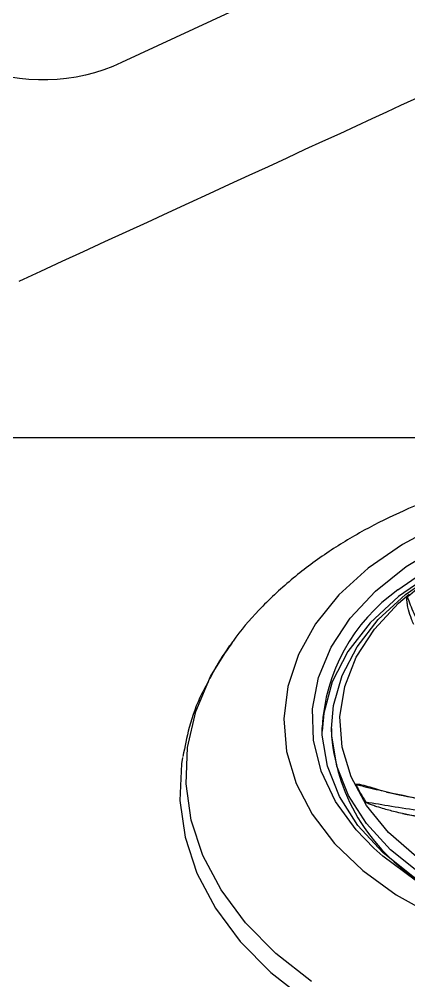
# Model space of a CAD drawing. Header units: inches. Extents: x 2 to 86, y -22 to 129.
# Drawn here: x 40.074 to 40.879, y 40.636 to 42.623 of the extents above; entities that cross this region are included whole.
import ezdxf

# ---------------------------------------------------------------- set-up
doc = ezdxf.new("R2010")
doc.units = ezdxf.units.IN
doc.header["$MEASUREMENT"] = 0
doc.layers.add('BDIM_CYAN', color=4, linetype='Continuous')

# ---------------------------------------------------------------- blocks, each defined once
blk = doc.blocks.new('2026 RHYTHM')
at = {"layer": 'BDIM_CYAN', "color": 3}
blk.add_line((36.4518, 40.773), (47.6302, 40.773), dxfattribs=at)
at = {"layer": 'BDIM_CYAN'}
for p, q in [((38.1376, 40.3449), (38.1212, 40.3214)), ((38.3466, 40.1716), (38.3466, 40.1557)), ((38.6082, 39.9701), (38.4929, 39.9957))]:
    blk.add_line(p, q, dxfattribs=at)
at = {"layer": 'BDIM_CYAN', "flags": 128}
for points in [[(38.4219, 40.5027), (38.3616, 40.4476), (38.3133, 40.3879), (38.2778, 40.3245), (38.2558, 40.2587), (38.2476, 40.1916), (38.2534, 40.1244), (38.2731, 40.0582), (38.3064, 39.9944), (38.3525, 39.934), (38.4108, 39.878), (38.4802, 39.8276), (38.5594, 39.7836)], [(38.5737, 40.595), (38.493, 40.5521), (38.4219, 40.5027)], [(38.4336, 39.9244), (38.3973, 39.9621), (38.3545, 40.021), (38.3248, 40.0832), (38.3089, 40.1475), (38.307, 40.2125), (38.3193, 40.2771), (38.3454, 40.34), (38.3848, 40.3999), (38.4369, 40.4557), (38.5005, 40.5063), (38.5745, 40.5507)], [(38.4836, 40.4583), (38.5522, 40.5055), (38.6306, 40.546), (38.7171, 40.5789), (38.8101, 40.6035), (38.9075, 40.6194), (39.0075, 40.6262), (39.108, 40.6238), (39.2069, 40.6123), (39.3023, 40.5918), (39.3921, 40.5627), (39.4746, 40.5258), (39.5481, 40.4817), (39.6111, 40.4313), (39.6623, 40.3757), (39.7006, 40.3159), (39.7253, 40.2533), (39.7359, 40.189), (39.7364, 40.1734)], [(38.3466, 40.1715), (38.3506, 40.2193), (38.3681, 40.2811), (38.3991, 40.3407), (38.443, 40.3969), (38.4989, 40.4484), (38.5656, 40.4943), (38.6418, 40.5337), (38.7259, 40.5657), (38.7352, 40.5686)], [(38.6359, 40.5336), (38.5552, 40.4925), (38.4847, 40.4444), (38.4259, 40.3902), (38.3799, 40.3311), (38.3478, 40.2683), (38.3303, 40.2032), (38.327, 40.1661)], [(39.5488, 39.9116), (39.4816, 39.8661), (39.4049, 39.8274), (39.3202, 39.7963), (39.2294, 39.7734), (39.1344, 39.7592), (39.0371, 39.7541), (38.9398, 39.7582), (38.8444, 39.7713), (38.753, 39.7933), (38.6675, 39.8235), (38.5898, 39.8614), (38.5216, 39.9062), (38.4641, 39.9569), (38.4188, 40.0124), (38.3866, 40.0716), (38.3681, 40.1332), (38.3637, 40.1958), (38.3736, 40.2582), (38.3975, 40.319), (38.4349, 40.3769), (38.485, 40.4307), (38.5067, 40.4494)], [(38.3051, 39.6485), (38.2313, 39.7067), (38.1687, 39.7702), (38.1182, 39.8379), (38.0806, 39.909), (38.0563, 39.9825), (38.0457, 40.0573), (38.049, 40.1324), (38.066, 40.2068), (38.0966, 40.2793), (38.1363, 40.3434)], [(38.7066, 39.7716), (38.6711, 39.7843), (38.5886, 39.8212), (38.5151, 39.8653), (38.4522, 39.9157), (38.401, 39.9713), (38.3626, 40.0311), (38.3379, 40.0937), (38.3273, 40.158), (38.3269, 40.1735)], [(39.7167, 40.1717), (39.7126, 40.1239), (39.6951, 40.0621), (39.6641, 40.0025), (39.6203, 39.9464), (39.5644, 39.8948), (39.4977, 39.8489), (39.4215, 39.8095), (39.3374, 39.7776), (39.247, 39.7536), (39.1523, 39.7382), (39.0551, 39.7315), (38.9574, 39.7339), (38.8612, 39.7451), (38.7686, 39.765), (38.6812, 39.7932), (38.601, 39.8292), (38.5296, 39.872), (38.4684, 39.921), (38.4186, 39.9751), (38.3813, 40.0332), (38.3573, 40.0941), (38.347, 40.1565), (38.3466, 40.1715)], [(38.0382, 40.1118), (38.0362, 40.0988), (38.0329, 40.0227), (38.0437, 39.9469), (38.0683, 39.8725), (38.1064, 39.8005), (38.1575, 39.7318), (38.2209, 39.6676), (38.2957, 39.6086)], [(39.5564, 39.8665), (39.527, 39.8477), (39.4484, 39.8067), (39.3616, 39.7732), (39.2685, 39.7477), (39.1707, 39.7308), (39.0703, 39.7228), (38.9691, 39.7239), (38.8691, 39.734), (38.7722, 39.753), (38.6804, 39.7804), (38.5955, 39.8158), (38.519, 39.8585), (38.4526, 39.9075), (38.4336, 39.9244)]]:
    blk.add_lwpolyline(points, dxfattribs=at)
at = {"layer": 'BDIM_CYAN'}
for centre, radius, start, end in [((38.8567, 40.0218), 0.5502, 124.8457, 129.9438), ((38.6995, 40.154), 0.3731, 125.3631, 177.0099), ((38.7422, 40.1906), 0.3972, 185.0454, 239.9725), ((38.7075, 40.2075), 0.3459, 205.9659, 212.9138)]:
    blk.add_arc(centre, radius, start, end, dxfattribs=at)
at = {"layer": 'BDIM_CYAN', "color": 3}
for points, knots in [([(55.2321, 42.0154), (54.8115, 42.1832), (54.4599, 42.3234), (54.4599, 42.3234), (54.2995, 42.3882), (54.1209, 42.3836), (53.9636, 42.3107), (53.9636, 42.3107), (52.1823, 41.4706), (52.1823, 41.4706), (52.0852, 41.4256), (51.975, 41.4228), (51.8759, 41.4627), (51.8759, 41.4627), (49.6949, 42.3428), (49.6949, 42.3428), (49.5345, 42.4075), (49.3559, 42.4029), (49.1986, 42.33), (49.1986, 42.33), (47.4238, 41.5074), (47.4238, 41.5074), (47.3267, 41.4624), (47.2164, 41.4596), (47.1174, 41.4995), (47.1174, 41.4995), (44.9415, 42.3675), (44.9415, 42.3675), (44.781, 42.4322), (44.6024, 42.4277), (44.4452, 42.3548), (44.4452, 42.3548), (42.6712, 41.511), (42.6712, 41.511), (42.5741, 41.466), (42.4638, 41.4631), (42.3648, 41.5031), (42.3648, 41.5031), (40.1837, 42.3831), (40.1837, 42.3831), (40.0233, 42.4479), (39.8447, 42.4433), (39.6874, 42.3704), (39.6874, 42.3704), (37.9126, 41.5478), (37.9126, 41.5478), (37.8155, 41.5028), (37.7053, 41.4999), (37.6062, 41.5399), (37.6062, 41.5399), (35.4303, 42.4079), (35.4303, 42.4079), (35.2699, 42.4726), (35.0913, 42.468), (34.934, 42.3951), (34.934, 42.3951), (33.1528, 41.555), (33.1528, 41.555), (33.0557, 41.51), (32.9454, 41.5072), (32.8464, 41.5472), (32.8464, 41.5472), (30.6653, 42.4272), (30.6653, 42.4272), (30.5049, 42.492), (30.3263, 42.4874), (30.169, 42.4145), (30.169, 42.4145), (29.3567, 42.038), (28.8312, 41.7944)], [0.0811305, 0.0811305, 0.0811305, 0.0811305, 0.0869565, 0.0869565, 0.0869565, 0.1014493, 0.1014493, 0.1014493, 0.115942, 0.115942, 0.115942, 0.1304348, 0.1304348, 0.1304348, 0.1449275, 0.1449275, 0.1449275, 0.1594203, 0.1594203, 0.1594203, 0.173913, 0.173913, 0.173913, 0.1884058, 0.1884058, 0.1884058, 0.2028986, 0.2028986, 0.2028986, 0.2173913, 0.2173913, 0.2173913, 0.2318841, 0.2318841, 0.2318841, 0.2463768, 0.2463768, 0.2463768, 0.2608696, 0.2608696, 0.2608696, 0.2753623, 0.2753623, 0.2753623, 0.2898551, 0.2898551, 0.2898551, 0.3043478, 0.3043478, 0.3043478, 0.3188406, 0.3188406, 0.3188406, 0.3333333, 0.3333333, 0.3333333, 0.3478261, 0.3478261, 0.3478261, 0.3623188, 0.3623188, 0.3623188, 0.3768116, 0.3768116, 0.3768116, 0.3913043, 0.3913043, 0.3913043, 0.4011088, 0.4011088, 0.4011088, 0.4011088]), ([(37.7012, 41.0965), (38.1725, 41.3135), (38.6731, 41.544), (38.6731, 41.544), (38.77, 41.5889), (38.88, 41.5918), (38.9789, 41.5521), (38.9789, 41.5521), (39.5556, 41.3205), (40.1136, 41.0965)], [0.67349078, 0.67349078, 0.67349078, 0.67349078, 0.68115942, 0.68115942, 0.68115942, 0.69565217, 0.69565217, 0.69565217, 0.70313272, 0.70313272, 0.70313272, 0.70313272])]:
    blk.add_open_spline(points, degree=3, knots=knots, dxfattribs=at)
at = {"layer": 'BDIM_CYAN'}
for points, knots in [([(39.0316, 40.7305), (39.0282, 40.7305), (39.0162, 40.7305), (38.9892, 40.73), (38.9456, 40.7283), (38.8869, 40.7237), (38.8174, 40.715), (38.7405, 40.7012), (38.6595, 40.6814), (38.5767, 40.6553), (38.4937, 40.6222), (38.4126, 40.5821), (38.3343, 40.5344), (38.2609, 40.4794), (38.1961, 40.418), (38.1565, 40.3722), (38.1393, 40.3474), (38.1376, 40.3449)], [0, 0, 0, 0, 0.00958, 0.0332226, 0.074993, 0.1305625, 0.1967934, 0.2705961, 0.349877, 0.4331513, 0.5199221, 0.6103535, 0.7024394, 0.7984501, 0.8966915, 0.9895439, 1, 1, 1, 1]), ([(38.5163, 40.3868), (38.5147, 40.3905), (38.5105, 40.4006), (38.5061, 40.4145), (38.503, 40.4271), (38.5023, 40.4357), (38.5015, 40.441), (38.5033, 40.4433), (38.5035, 40.4436)], [0, 0, 0, 0, 0.191782, 0.518998, 0.728969, 0.85611, 0.98384, 1, 1, 1, 1]), ([(38.6735, 40.2042), (38.6609, 40.2172), (38.6364, 40.2427), (38.6006, 40.2825), (38.567, 40.3242), (38.5379, 40.3675), (38.5164, 40.4078), (38.5076, 40.4323), (38.5035, 40.4436)], [0, 0, 0, 0, 0.154219, 0.301464, 0.47799, 0.661716, 0.843633, 1, 1, 1, 1]), ([(38.1406, 40.3475), (38.1315, 40.3356), (38.1138, 40.3123), (38.1011, 40.2869), (38.0949, 40.2745)], [0, 0, 0, 0, 0.5120505, 1, 1, 1, 1]), ([(38.0913, 40.2677), (38.0869, 40.2599), (38.0702, 40.2298), (38.0517, 40.1782), (38.0432, 40.1337), (38.0393, 40.1137)], [0, 0, 0, 0, 0.160366, 0.621498, 1, 1, 1, 1]), ([(38.3965, 40.056), (38.3965, 40.0561), (38.3964, 40.0563), (38.3965, 40.0565), (38.3967, 40.0567), (38.397, 40.0569), (38.398, 40.057), (38.4019, 40.0568), (38.4172, 40.0535), (38.4341, 40.0485), (38.4482, 40.0441), (38.4509, 40.0432)], [0, 0, 0, 0, 0.006388, 0.012838, 0.018678, 0.02506, 0.035973, 0.070053, 0.226769, 0.84844, 1, 1, 1, 1]), ([(38.3965, 40.056), (38.3973, 40.0558), (38.3995, 40.0553), (38.406, 40.0537), (38.4266, 40.0487), (38.4746, 40.0376), (38.556, 40.0207), (38.6538, 40.0039), (38.716, 39.9925), (38.7441, 39.9873)], [0, 0, 0, 0, 0.007325, 0.019566, 0.05865, 0.192116, 0.441769, 0.746986, 1, 1, 1, 1]), ([(38.4597, 40.0404), (38.5062, 40.0306), (38.6, 40.0109), (38.6905, 39.9944), (38.7362, 39.9861)], [0, 0, 0, 0, 0.495173, 1, 1, 1, 1]), ([(38.4929, 39.9957), (38.4878, 39.9969), (38.474, 40.0002), (38.455, 40.0054), (38.4379, 40.0106), (38.4268, 40.0148), (38.4196, 40.0171), (38.4174, 40.0193), (38.4171, 40.0195)], [0, 0, 0, 0, 0.191797, 0.519052, 0.729035, 0.856173, 0.983899, 1, 1, 1, 1]), ([(38.765, 39.9723), (38.7403, 39.9756), (38.7055, 39.9802), (38.6575, 39.9857), (38.6249, 39.9895), (38.5825, 39.9945), (38.5305, 40.0013), (38.4717, 40.0101), (38.4347, 40.0165), (38.4171, 40.0195)], [0, 0, 0, 0, 0.229238, 0.322198, 0.414546, 0.50635, 0.67863, 0.847274, 1, 1, 1, 1]), ([(38.4929, 39.9957), (38.5185, 39.9919), (38.5711, 39.9841), (38.647, 39.9751), (38.7169, 39.9672), (38.7569, 39.9615), (38.7766, 39.9588)], [0, 0, 0, 0, 0.262316, 0.539411, 0.773759, 1, 1, 1, 1])]:
    blk.add_open_spline(points, degree=3, knots=knots, dxfattribs=at)

msp = doc.modelspace()

# ---------------------------------------------------------------- block references
msp.add_blockref('2026 RHYTHM', (2.3733, 0.9854))

doc.saveas('drawing.dxf')
